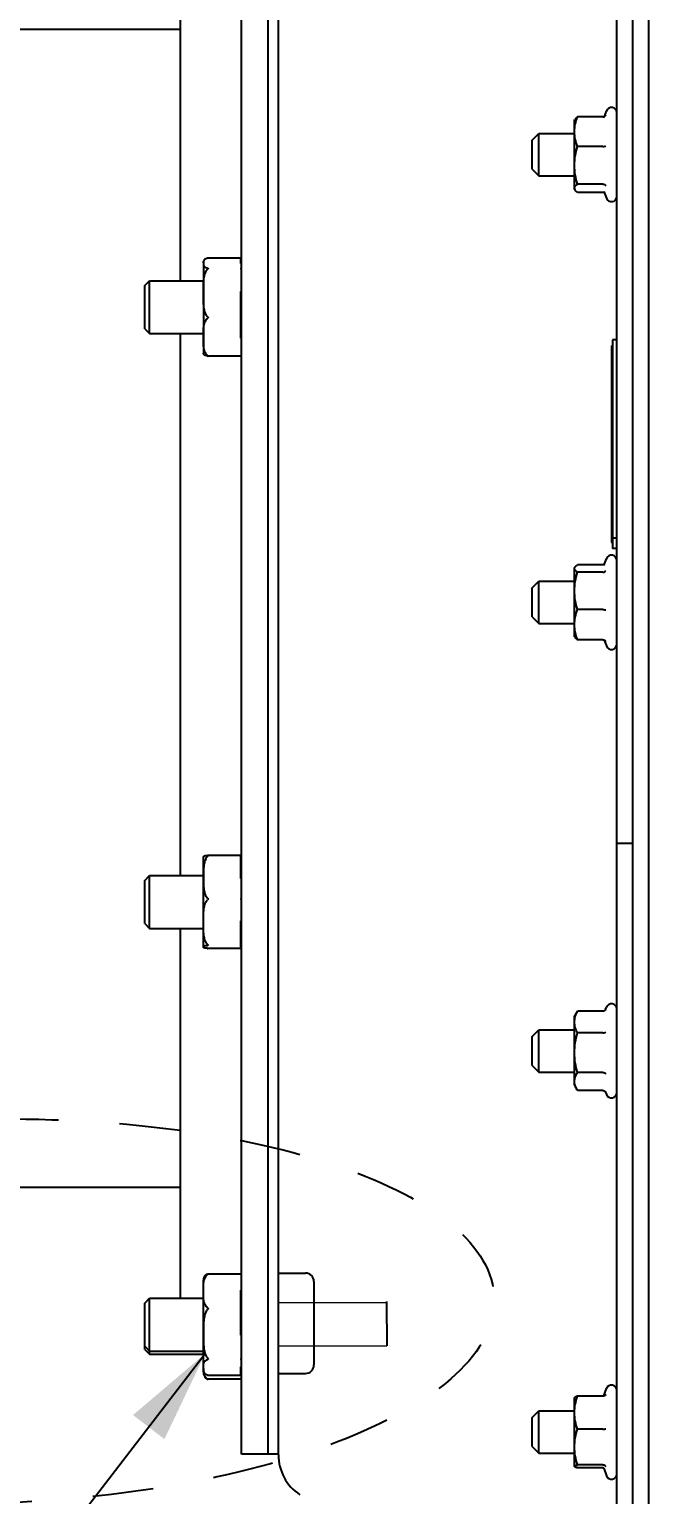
# Model space of a CAD drawing. Header units: millimetres. Extents: x 233 to 4124, y -943 to 2529.
# Drawn here: x 1534 to 1653.6, y 152.9 to 430.1 of the extents above; entities that cross this region are included whole.
import ezdxf

# ---------------------------------------------------------------- set-up
doc = ezdxf.new("R2010")
doc.units = ezdxf.units.MM
doc.header["$LTSCALE"] = 115.5
doc.header["$PDMODE"] = 3
doc.header["$PDSIZE"] = 8
doc.linetypes.add('DASHED', pattern=[0.2, 0.1, -0.1])
doc.layers.get('0').update_dxf_attribs({"linetype": 'CONTINUOUS'})
doc.layers.get('Defpoints').update_dxf_attribs({"linetype": 'CONTINUOUS'})
doc.styles.get("Standard").update_dxf_attribs({"font": 'calibri.ttf'})
doc.dimstyles.new('DIMSTYLE_1', dxfattribs={"dimtxt": 17.5, "dimasz": 17.5, "dimexe": 1.5, "dimexo": 1, "dimgap": 0.875, "dimtad": 1, "dimdec": 0, "dimdsep": 46, "dimtxsty": 'Standard', "dimblk": '_FILLED', "dimblk1": '_FILLED', "dimblk2": '_FILLED', "dimcen": 0.09, "dimazin": 2, "dimtp": 0.01, "dimtm": 0.01, "dimtfac": 1, "dimtdec": 0, "dimtofl": 0, "dimtmove": 0, "dimatfit": 3, "dimldrblk": '_FILLED', "dimfxl": 1, "dimtolj": 1, "dimarcsym": 0})
doc.dimstyles.get("Standard").update_dxf_attribs({"dimtxt": 17.5, "dimasz": 17.5, "dimexe": 1.5, "dimexo": 1, "dimtad": 1, "dimdsep": 46, "dimtxsty": 'Standard', "dimblk": '_FILLED', "dimblk1": '_FILLED', "dimblk2": '_FILLED', "dimcen": 0.09, "dimazin": 2, "dimtol": 1, "dimtp": 0.01, "dimtm": 0.01, "dimtfac": 1, "dimtofl": 0, "dimtmove": 0, "dimatfit": 3, "dimldrblk": '_FILLED', "dimfxl": 1, "dimtolj": 1, "dimarcsym": 0})

# ---------------------------------------------------------------- blocks, each defined once
blk = doc.blocks.new('_FILLED')
at = {"color": 0, "linetype": 'ByBlock'}
blk.add_solid([(0, 0), (-1, 0.214), (-1, -0.214)], dxfattribs=at)
blk = doc.blocks.new('*D135')
at = {"color": 0, "linetype": 'Continuous', "lineweight": -2}
for p, q in [((1479.35, 486.6), (1479.35, 607.71)), ((1892.15, 351.12), (1892.15, 607.71)), ((1496.85, 606.21), (1874.65, 606.21))]:
    blk.add_line(p, q, dxfattribs=at)
at = {"layer": 'Defpoints', "color": 0}
for p in [(1892.15, 606.21), (1479.35, 485.6), (1892.15, 350.12)]:
    blk.add_point(p, dxfattribs=at)
at = {"color": 0, "linetype": 'ByBlock', "lineweight": -2, "xscale": 17.5, "yscale": 17.5, "zscale": 17.5, "rotation": 180}
blk.add_blockref('_FILLED', (1479.35, 606.21), dxfattribs=at)
at = {"color": 0, "linetype": 'ByBlock', "lineweight": -2, "xscale": 17.5, "yscale": 17.5, "zscale": 17.5}
blk.add_blockref('_FILLED', (1892.15, 606.21), dxfattribs=at)
at = {"color": 0, "insert": (1733.52, 630.42), "char_height": 17.5, "attachment_point": 2, "line_spacing_factor": 0.9}
blk.add_mtext('\\A1;412', dxfattribs=at)

msp = doc.modelspace()

# ---------------------------------------------------------------- linework, layer by layer
at = {"linetype": 'Continuous'}
for p, q in [((1645.1499, 86.59902), (1645.1499, 554.59902)), ((1648.1499, 554.59902), (1648.1499, 86.59902)), ((1651.1499, 554.59902), (1651.1499, 86.59902)), ((1574.1499, 160.59902), (1574.1499, 480.59902)), ((1579.1499, 480.59902), (1579.1499, 160.59902)), ((1581.1499, 160.45581), (1581.1499, 480.74223)), ((1562.61354, 382.54034), (1562.61354, 451.69237)), ((1488.1499, 430.09902), (1562.61354, 430.09902)), ((1637.1499, 412.89836), (1637.23257, 413.04154)), ((1642.54284, 413.53321), (1637.73046, 413.53321)), ((1642.81067, 413.61481), (1643.18553, 414.64473)), ((1629.1499, 409.14835), (1630.3999, 410.39835)), ((1630.3999, 402.39835), (1630.3999, 410.39835)), ((1630.3999, 410.39835), (1637.1499, 410.39835)), ((1637.1499, 399.89836), (1637.1499, 412.89836)), ((1629.1499, 403.64835), (1629.1499, 409.14835)), ((1642.54284, 407.94825), (1637.73046, 407.94825)), ((1629.1499, 403.64835), (1630.3999, 402.39835)), ((1630.3999, 402.39835), (1637.1499, 402.39835)), ((1637.1499, 399.89836), (1637.23257, 399.75517)), ((1642.54284, 400.8134), (1637.73046, 400.8134)), ((1642.54284, 399.26351), (1637.73046, 399.26351)), ((1642.72589, 399.41791), (1642.72696, 399.41499)), ((1642.72592, 399.41476), (1643.18553, 398.15199)), ((1566.9499, 385.95529), (1566.97306, 386.21609)), ((1566.9499, 385.95525), (1566.9499, 369.12543)), ((1566.95296, 385.95521), (1566.95257, 385.92632)), ((1566.95331, 385.95521), (1566.95257, 385.92632)), ((1573.9499, 386.82232), (1567.79867, 386.82232)), ((1573.9499, 386.82232), (1573.9499, 385.81256)), ((1574.1499, 385.81256), (1573.9499, 385.81256)), ((1555.8499, 381.62034), (1556.7699, 382.54034)), ((1556.7699, 372.54034), (1556.7699, 382.54034)), ((1556.7699, 382.54034), (1566.9499, 382.54034)), ((1555.8499, 373.46034), (1555.8499, 381.62034)), ((1573.9499, 380.49337), (1573.9499, 371.69454)), ((1573.9499, 380.49337), (1574.1499, 380.49337)), ((1555.8499, 373.46034), (1556.7699, 372.54034)), ((1556.7699, 372.54034), (1566.9499, 372.54034)), ((1562.61354, 270.03285), (1562.61354, 372.54034)), ((1574.1499, 371.69454), (1573.9499, 371.69454)), ((1566.9499, 369.12538), (1566.97306, 368.86459)), ((1644.1499, 370.20383), (1644.1499, 333.04939)), ((1644.1499, 370.20383), (1644.3499, 370.20383)), ((1644.3499, 371.35468), (1644.3499, 331.89854)), ((1645.1499, 371.35468), (1644.3499, 371.35468)), ((1574.10114, 368.25835), (1567.79867, 368.25835)), ((1644.1499, 334.69406), (1644.3499, 334.69406)), ((1644.1499, 333.04939), (1644.3499, 333.04939)), ((1645.1499, 333.87214), (1644.3499, 333.87214)), ((1642.71389, 328.67097), (1643.18553, 329.9668)), ((1645.1499, 331.89854), (1644.3499, 331.89854)), ((1637.1499, 328.22042), (1637.21484, 328.3329)), ((1637.1499, 315.22042), (1637.1499, 328.22042)), ((1642.54284, 328.79908), (1637.73046, 328.79908)), ((1642.54284, 327.42065), (1637.73046, 327.42065)), ((1642.71479, 328.67065), (1642.71377, 328.66785)), ((1629.1499, 324.47042), (1630.3999, 325.72042)), ((1629.1499, 318.97042), (1629.1499, 324.47042)), ((1630.3999, 317.72042), (1630.3999, 325.72042)), ((1630.3999, 325.72042), (1637.1499, 325.72042)), ((1629.1499, 318.97042), (1630.3999, 317.72042)), ((1642.54284, 320.342), (1637.73046, 320.342)), ((1630.3999, 317.72042), (1637.1499, 317.72042)), ((1637.1499, 315.22042), (1637.21484, 315.10795)), ((1642.54284, 314.64177), (1637.73046, 314.64177)), ((1642.7831, 314.57972), (1643.18553, 313.47405)), ((1648.1499, 276.11039), (1645.1499, 276.11039)), ((1566.9499, 273.44781), (1566.95332, 273.54826)), ((1566.9499, 256.6179), (1566.9499, 273.44781)), ((1567.74994, 273.80217), (1567.76645, 273.80272)), ((1573.9499, 273.80272), (1567.76627, 273.80272)), ((1573.9499, 273.80272), (1573.9499, 269.48624)), ((1573.9499, 273.50077), (1574.1499, 273.50077)), ((1555.8499, 269.11285), (1556.7699, 270.03285)), ((1555.8499, 260.95285), (1555.8499, 269.11285)), ((1556.7699, 260.03285), (1556.7699, 270.03285)), ((1556.7699, 270.03285), (1566.9499, 270.03285)), ((1573.9499, 271.28285), (1574.1499, 271.28285)), ((1574.1499, 269.48624), (1573.9499, 269.48624)), ((1555.8499, 260.95285), (1556.7699, 260.03285)), ((1573.9499, 261.48152), (1573.9499, 256.53154)), ((1573.9499, 261.48152), (1574.1499, 261.48152)), ((1556.7699, 260.03285), (1566.9499, 260.03285)), ((1562.61354, 190.07527), (1562.61354, 260.03285)), ((1573.9499, 258.78285), (1574.1499, 258.78285)), ((1566.9499, 256.6179), (1566.95332, 256.51744)), ((1567.74994, 256.26353), (1567.76645, 256.26299)), ((1574.13354, 256.26299), (1567.76627, 256.26299)), ((1574.1499, 256.53154), (1573.9499, 256.53154)), ((1637.1499, 243.37177), (1637.60588, 244.16153)), ((1637.73046, 244.36646), (1637.60569, 244.16156)), ((1642.54284, 244.36646), (1637.73046, 244.36646)), ((1643.04342, 244.72769), (1643.18553, 245.11814)), ((1643.06379, 244.7722), (1643.05594, 244.75166)), ((1637.1499, 230.37177), (1637.1499, 243.37177)), ((1629.1499, 239.62177), (1630.3999, 240.87177)), ((1629.1499, 234.12177), (1629.1499, 239.62177)), ((1630.3999, 232.87177), (1630.3999, 240.87177)), ((1630.3999, 240.87177), (1637.1499, 240.87177)), ((1642.54284, 240.26956), (1637.73046, 240.26956)), ((1629.1499, 234.12177), (1630.3999, 232.87177)), ((1630.3999, 232.87177), (1637.1499, 232.87177)), ((1637.1499, 230.37177), (1637.60588, 229.582)), ((1642.54284, 232.77487), (1637.73046, 232.77487)), ((1637.73046, 229.37707), (1637.60569, 229.58198)), ((1642.54284, 229.37707), (1637.73046, 229.37707)), ((1642.97906, 229.19268), (1643.18553, 228.62539)), ((1484.1499, 211.09902), (1562.61354, 211.09902)), ((1574.0684, 194.652), (1567.83141, 194.652)), ((1581.14961, 194.84918), (1586.26196, 194.84918)), ((1566.9499, 176.09071), (1566.9499, 193.49023)), ((1573.9499, 191.62036), (1573.9499, 183.1011)), ((1573.9499, 191.62036), (1574.1499, 191.62036)), ((1573.9499, 191.32527), (1574.1499, 191.32527)), ((1587.86253, 193.24862), (1587.86253, 177.46589)), ((1555.8499, 189.15527), (1556.7699, 190.07527)), ((1555.8499, 180.42566), (1555.8499, 189.15527)), ((1556.7699, 179.50566), (1556.7699, 190.07527)), ((1556.7699, 190.07527), (1566.9499, 190.07527)), ((1601.58073, 189.47452), (1601.65866, 181.08033)), ((1574.1499, 183.1011), (1573.9499, 183.1011)), ((1555.8499, 180.99527), (1556.7699, 180.07527)), ((1555.8499, 180.42566), (1556.7699, 179.50566)), ((1556.7699, 180.07527), (1566.9499, 180.07527)), ((1556.7699, 179.50566), (1566.9499, 179.50566)), ((1566.95381, 176.81682), (1566.95358, 176.83081)), ((1566.95381, 176.81682), (1566.9537, 176.83081)), ((1566.95828, 176.66059), (1566.95739, 176.6821)), ((1566.95955, 176.63377), (1566.95803, 176.68211)), ((1566.95955, 176.63377), (1566.95828, 176.66059)), ((1573.9499, 175.49854), (1567.81826, 175.49854)), ((1574.06959, 174.75426), (1567.83022, 174.75426)), ((1573.9499, 177.09989), (1573.9499, 175.49854)), ((1573.9499, 177.09989), (1574.1499, 177.09989)), ((1581.1499, 175.856), (1586.23924, 175.87048)), ((1642.67728, 171.61978), (1643.18553, 173.0162)), ((1637.1499, 171.26982), (1637.16108, 171.28919)), ((1637.1499, 158.28913), (1637.1499, 171.26982)), ((1642.54284, 171.53956), (1637.73046, 171.53956)), ((1642.63962, 171.55115), (1642.67716, 171.61862)), ((1642.67716, 171.61862), (1642.67757, 171.61972)), ((1629.1499, 167.51983), (1630.3999, 168.76983)), ((1629.1499, 162.01983), (1629.1499, 167.51983)), ((1630.3999, 160.76983), (1630.3999, 168.76983)), ((1630.3999, 168.76983), (1637.1499, 168.76983)), ((1642.54284, 165.34791), (1637.73046, 165.34791)), ((1629.1499, 162.01983), (1630.3999, 160.76983)), ((1630.3999, 160.76983), (1637.1499, 160.76983)), ((1581.1499, 160.59902), (1574.1499, 160.59902)), ((1637.16124, 158.25046), (1637.1499, 158.28913)), ((1642.54284, 158.57817), (1637.73046, 158.57817)), ((1642.54284, 158.00009), (1637.73046, 158.00009)), ((1642.67716, 157.92103), (1642.67757, 157.91993)), ((1642.67728, 157.91987), (1643.18553, 156.52345))]:
    msp.add_line(p, q, dxfattribs=at)
at = {"linetype": 'Continuous', "const_width": 0.25}
for points in [[(1581.16253, 189.24478), (1601.54956, 189.24478)], [(1601.65866, 181.08033), (1581.16253, 181.06123)]]:
    msp.add_lwpolyline(points, dxfattribs=at)
at = {"linetype": 'Continuous'}
msp.add_lwpolyline([(1642.67716, 157.92103), (1642.62493, 158.0149), (1642.60775, 158.03313)], dxfattribs=at)
for centre, radius, start, end in [((1644.13718, 414.29836), 1.01272, 0, 160), ((1644.13718, 398.49836), 1.01272, 200, 0), ((1644.13718, 329.62042), 1.01272, 0, 160), ((1642.47914, 314.03367), 0.62641, 21.0385084, 44.0137564), ((1644.13718, 313.82042), 1.01272, 200, 0), ((1642.41593, 245.00832), 0.68955, 335.9056439, 338.1492257), ((1644.13718, 244.77177), 1.01272, 0, 160), ((1644.13718, 228.97177), 1.01272, 200, 0), ((1568.4299, 193.49023), 1.48, 158.3719958, 180), ((1586.26196, 193.24862), 1.60056, 0, 90), ((1586.26196, 177.46589), 1.60057, 270, 0), ((1568.4299, 176.66032), 1.48, 180, 201.6280042), ((1568.4299, 176.09071), 1.48, 180, 227.2773952), ((1572.98851, 176.91013), 6.03542, 180.8858079, 182.1651991), ((1570.54153, 176.60155), 3.56829, 187.9281121, 188.7574745), ((1644.13718, 172.66982), 1.01272, 0, 160), ((1590.1499, 160.45581), 9, 180, 236.7064367), ((1644.13718, 156.86982), 1.01272, 200, 0)]:
    msp.add_arc(centre, radius, start, end, dxfattribs=at)
at = {"linetype": 'DASHED'}
msp.add_ellipse((1524.29392, 187.57272), major_axis=(-97.69816, -2.41226), ratio=0.371976348, dxfattribs=at)
at = {"linetype": 'Continuous'}
for points, knots in [([(1637.1499, 410.74073), (1637.1499, 411.21406), (1637.26426, 412.17099), (1637.55629, 413.08425), (1637.73046, 413.53321)], [0, 0, 0, 0, 0.495693853, 1, 1, 1, 1]), ([(1637.73046, 413.53321), (1637.62626, 413.45867), (1637.44202, 413.31328), (1637.28609, 413.13353), (1637.23292, 413.04153)], [0, 0, 0, 0, 0.546642994, 1, 1, 1, 1]), ([(1642.54262, 413.53321), (1642.56643, 413.53319), (1642.66081, 413.5403), (1642.7523, 413.57523), (1642.81241, 413.61225)], [0, 0, 0, 0, 0.252238994, 1, 1, 1, 1]), ([(1637.73046, 407.94825), (1637.55629, 408.39721), (1637.26413, 409.31045), (1637.1499, 410.2674), (1637.1499, 410.74073)], [0, 0, 0, 0, 0.504308374, 1, 1, 1, 1]), ([(1637.1499, 404.38083), (1637.1499, 404.98409), (1637.26154, 406.19403), (1637.5547, 407.36947), (1637.73046, 407.94825)], [0, 0, 0, 0, 0.49933008, 1, 1, 1, 1]), ([(1642.54284, 407.94825), (1642.65056, 407.94829), (1642.79959, 407.95723), (1642.97269, 407.99438), (1643.03867, 408.01791), (1643.06378, 408.03216)], [0, 0, 0, 0, 0.608385805, 0.836933628, 1, 1, 1, 1]), ([(1637.73046, 400.8134), (1637.5547, 401.39218), (1637.26173, 402.56766), (1637.1499, 403.77757), (1637.1499, 404.38083)], [0, 0, 0, 0, 0.500669365, 1, 1, 1, 1]), ([(1637.1499, 400.03845), (1637.1499, 400.1053), (1637.18212, 400.2487), (1637.30815, 400.44607), (1637.49631, 400.63668), (1637.64743, 400.75401), (1637.73046, 400.8134)], [0, 0, 0, 0, 0.200409479, 0.427590904, 0.693951618, 1, 1, 1, 1]), ([(1637.23292, 399.75518), (1637.21971, 399.77804), (1637.17433, 399.86595), (1637.1499, 399.96585), (1637.1499, 400.03845)], [0, 0, 0, 0, 0.266672199, 1, 1, 1, 1]), ([(1637.73046, 399.26351), (1637.62626, 399.33805), (1637.44202, 399.48344), (1637.28609, 399.66319), (1637.23292, 399.75518)], [0, 0, 0, 0, 0.546642994, 1, 1, 1, 1]), ([(1642.54262, 400.81342), (1642.65425, 400.81348), (1642.86611, 400.75501), (1643.02128, 400.59797), (1643.06379, 400.51105)], [0, 0, 0, 0, 0.535675488, 1, 1, 1, 1]), ([(1642.81253, 399.18415), (1642.75245, 399.22123), (1642.66103, 399.25637), (1642.56665, 399.26352), (1642.54284, 399.26351)], [0, 0, 0, 0, 0.747835729, 1, 1, 1, 1]), ([(1566.95257, 385.92632), (1566.95188, 385.86148), (1566.95237, 385.73156), (1566.96372, 385.53411), (1567.02147, 385.3221), (1567.12451, 385.20312), (1567.18971, 385.15145)], [0, 0, 0, 0, 0.230935717, 0.462624333, 0.703729708, 1, 1, 1, 1]), ([(1567.18971, 386.58484), (1567.12695, 386.53511), (1567.02721, 386.42202), (1566.98465, 386.28019), (1566.97316, 386.21609)], [0, 0, 0, 0, 0.551500831, 1, 1, 1, 1]), ([(1567.74994, 386.81624), (1567.63031, 386.79078), (1567.43343, 386.73472), (1567.2532, 386.63516), (1567.18971, 386.58484)], [0, 0, 0, 0, 0.601577128, 1, 1, 1, 1]), ([(1567.79869, 386.82233), (1567.79497, 386.82233), (1567.77858, 386.8216), (1567.76234, 386.81888), (1567.74994, 386.81624)], [0, 0, 0, 0, 0.226544221, 1, 1, 1, 1]), ([(1567.18968, 376.83527), (1567.11646, 377.11011), (1567.02338, 377.67362), (1566.96869, 378.52492), (1566.95365, 379.37751), (1566.9517, 380.23001), (1566.95365, 381.08251), (1566.96869, 381.9351), (1567.02335, 382.78641), (1567.11647, 383.34991), (1567.18969, 383.62475)], [0, 0, 0, 0, 0.125080561, 0.250062873, 0.375031586, 0.499999698, 0.624967785, 0.749936613, 0.874919121, 1, 1, 1, 1]), ([(1567.18969, 383.62475), (1567.24273, 383.82387), (1567.37701, 384.21653), (1567.60376, 384.57365), (1567.74994, 384.72106)], [0, 0, 0, 0, 0.498143136, 1, 1, 1, 1]), ([(1567.18971, 385.15145), (1567.2532, 385.10114), (1567.43343, 385.00157), (1567.63031, 384.94552), (1567.74994, 384.92005)], [0, 0, 0, 0, 0.398422004, 1, 1, 1, 1]), ([(1567.74994, 384.92005), (1567.76944, 384.9159), (1567.79819, 384.90664), (1567.82643, 384.87887), (1567.83416, 384.84883), (1567.82479, 384.81616), (1567.79802, 384.77147), (1567.76986, 384.74114), (1567.74994, 384.72106)], [0, 0, 0, 0, 0.220540465, 0.321724677, 0.425109605, 0.546055272, 0.687017677, 1, 1, 1, 1]), ([(1574.14987, 384.72106), (1574.12999, 384.7411), (1574.10239, 384.7719), (1574.07573, 384.81635), (1574.06538, 384.8489), (1574.07408, 384.87883), (1574.10215, 384.90622), (1574.13058, 384.91594), (1574.14987, 384.92005)], [0, 0, 0, 0, 0.313177595, 0.454252645, 0.575797929, 0.679192019, 0.781204449, 1, 1, 1, 1]), ([(1567.18968, 369.22414), (1567.1172, 369.43877), (1567.02352, 369.88317), (1566.96872, 370.55665), (1566.95365, 371.22966), (1566.9517, 371.90221), (1566.95365, 372.57477), (1566.96872, 373.24778), (1567.0235, 373.92126), (1567.11721, 374.36566), (1567.18969, 374.58029)], [0, 0, 0, 0, 0.125923276, 0.250751945, 0.375385584, 0.499999554, 0.6246135, 0.749247244, 0.874076064, 1, 1, 1, 1]), ([(1567.74994, 375.73908), (1567.60378, 375.88647), (1567.37706, 376.24357), (1567.24272, 376.63617), (1567.18968, 376.83527)], [0, 0, 0, 0, 0.501854297, 1, 1, 1, 1]), ([(1567.18969, 374.58029), (1567.24348, 374.73959), (1567.38341, 375.05964), (1567.61, 375.33383), (1567.74994, 375.44515)], [0, 0, 0, 0, 0.484617666, 1, 1, 1, 1]), ([(1567.74994, 375.73908), (1567.76033, 375.7286), (1567.79978, 375.68562), (1567.83141, 375.62829), (1567.83141, 375.58407)], [0, 0, 0, 0, 0.250215294, 1, 1, 1, 1]), ([(1567.83141, 375.58407), (1567.83141, 375.55587), (1567.81109, 375.50057), (1567.77095, 375.46187), (1567.74994, 375.44515)], [0, 0, 0, 0, 0.512297313, 1, 1, 1, 1]), ([(1567.18971, 368.49583), (1567.12695, 368.54557), (1567.02721, 368.65866), (1566.98465, 368.80049), (1566.97316, 368.86459)], [0, 0, 0, 0, 0.551500831, 1, 1, 1, 1]), ([(1567.74994, 368.35936), (1567.61002, 368.47068), (1567.38345, 368.74485), (1567.24347, 369.06484), (1567.18968, 369.22414)], [0, 0, 0, 0, 0.515376831, 1, 1, 1, 1]), ([(1567.74994, 368.26443), (1567.63031, 368.2899), (1567.43343, 368.34595), (1567.2532, 368.44552), (1567.18971, 368.49583)], [0, 0, 0, 0, 0.601577128, 1, 1, 1, 1]), ([(1567.74994, 368.35936), (1567.76521, 368.34722), (1567.78683, 368.32964), (1567.81244, 368.30574), (1567.82502, 368.29051), (1567.83322, 368.27657), (1567.82829, 368.26325), (1567.81431, 368.25903), (1567.80448, 368.25834), (1567.79869, 368.25834)], [0, 0, 0, 0, 0.367444719, 0.526136104, 0.655047207, 0.746030799, 0.810292927, 0.890935343, 1, 1, 1, 1]), ([(1567.79869, 368.25834), (1567.79497, 368.25835), (1567.77858, 368.25908), (1567.76234, 368.26179), (1567.74994, 368.26443)], [0, 0, 0, 0, 0.226544221, 1, 1, 1, 1]), ([(1574.10164, 368.25835), (1574.09588, 368.25834), (1574.08594, 368.25906), (1574.07208, 368.26331), (1574.06636, 368.27655), (1574.07543, 368.2905), (1574.08813, 368.30542), (1574.11343, 368.32957), (1574.13468, 368.34728), (1574.14987, 368.35936)], [0, 0, 0, 0, 0.108617128, 0.190548042, 0.255581522, 0.346843239, 0.477199463, 0.634540254, 1, 1, 1, 1]), ([(1637.1499, 328.10986), (1637.1499, 328.12853), (1637.15569, 328.20657), (1637.18539, 328.28154), (1637.21508, 328.33289)], [0, 0, 0, 0, 0.23936566, 1, 1, 1, 1]), ([(1637.73046, 327.42065), (1637.64789, 327.47318), (1637.49802, 327.57654), (1637.31035, 327.74528), (1637.18346, 327.92004), (1637.1499, 328.05009), (1637.1499, 328.10986)], [0, 0, 0, 0, 0.314510619, 0.583907793, 0.80791111, 1, 1, 1, 1]), ([(1637.1499, 323.88132), (1637.1499, 324.47986), (1637.26215, 325.68051), (1637.55474, 326.84658), (1637.73046, 327.42065)], [0, 0, 0, 0, 0.49923828, 1, 1, 1, 1]), ([(1637.21508, 328.33289), (1637.2668, 328.42233), (1637.43016, 328.59538), (1637.62094, 328.7294), (1637.73046, 328.79908)], [0, 0, 0, 0, 0.443183742, 1, 1, 1, 1]), ([(1642.54262, 327.42065), (1642.65437, 327.42059), (1642.868, 327.48019), (1643.02145, 327.6409), (1643.06379, 327.72925)], [0, 0, 0, 0, 0.532869305, 1, 1, 1, 1]), ([(1637.73046, 320.342), (1637.55474, 320.91607), (1637.26202, 322.08212), (1637.1499, 323.28278), (1637.1499, 323.88132)], [0, 0, 0, 0, 0.500762225, 1, 1, 1, 1]), ([(1637.1499, 317.49188), (1637.1499, 317.97487), (1637.26348, 318.95061), (1637.55613, 319.88335), (1637.73046, 320.342)], [0, 0, 0, 0, 0.496054974, 1, 1, 1, 1]), ([(1642.54284, 320.342), (1642.65051, 320.34206), (1642.79899, 320.33282), (1642.97225, 320.3007), (1643.03841, 320.28018), (1643.06378, 320.26738)], [0, 0, 0, 0, 0.610672428, 0.83882554, 1, 1, 1, 1]), ([(1637.73046, 314.64177), (1637.55613, 315.10041), (1637.26367, 316.03319), (1637.1499, 317.0089), (1637.1499, 317.49188)], [0, 0, 0, 0, 0.503942124, 1, 1, 1, 1]), ([(1637.21508, 315.10796), (1637.2668, 315.01852), (1637.43016, 314.84547), (1637.62094, 314.71145), (1637.73046, 314.64177)], [0, 0, 0, 0, 0.443183742, 1, 1, 1, 1]), ([(1642.54262, 314.64178), (1642.61524, 314.64183), (1642.76068, 314.60742), (1642.8799, 314.52032), (1642.92963, 314.46892)], [0, 0, 0, 0, 0.503814087, 1, 1, 1, 1]), ([(1567.18971, 272.70394), (1567.11685, 272.46337), (1567.0234, 271.96776), (1566.96888, 271.2179), (1566.95361, 270.46773), (1566.95159, 269.71784), (1566.9536, 268.96796), (1566.96888, 268.21779), (1567.0234, 267.46793), (1567.11685, 266.97231), (1567.18971, 266.73175)], [0, 0, 0, 0, 0.125490452, 0.250398441, 0.375204332, 0.499999983, 0.624795634, 0.749601523, 0.874509531, 1, 1, 1, 1]), ([(1567.18968, 273.73268), (1567.14273, 273.72151), (1567.07053, 273.70117), (1566.98894, 273.6516), (1566.95846, 273.5974), (1566.95439, 273.56389), (1566.95331, 273.54826)], [0, 0, 0, 0, 0.445733042, 0.691809574, 0.855335785, 1, 1, 1, 1]), ([(1567.74994, 273.80217), (1567.63286, 273.79469), (1567.44513, 273.7788), (1567.25875, 273.74912), (1567.18968, 273.73268)], [0, 0, 0, 0, 0.622972036, 1, 1, 1, 1]), ([(1567.74994, 273.66807), (1567.6773, 273.60364), (1567.42417, 273.32377), (1567.27019, 272.96968), (1567.18971, 272.70394)], [0, 0, 0, 0, 0.259097668, 1, 1, 1, 1]), ([(1567.76627, 273.80272), (1567.77499, 273.80272), (1567.79129, 273.80171), (1567.81308, 273.79675), (1567.83032, 273.78456), (1567.83268, 273.76253), (1567.82045, 273.74073), (1567.79387, 273.70752), (1567.76809, 273.68417), (1567.74994, 273.66807)], [0, 0, 0, 0, 0.122862942, 0.228936354, 0.314761218, 0.398780408, 0.513039065, 0.65803034, 1, 1, 1, 1]), ([(1567.18971, 266.73175), (1567.2163, 266.64396), (1567.33823, 266.29192), (1567.53888, 265.95482), (1567.74994, 265.76762)], [0, 0, 0, 0, 0.245360891, 1, 1, 1, 1]), ([(1567.18968, 258.03199), (1567.11662, 258.29061), (1567.0234, 258.82197), (1566.9687, 259.62519), (1566.95365, 260.42927), (1566.9517, 261.23317), (1566.95365, 262.03707), (1566.96869, 262.84115), (1567.02338, 263.64438), (1567.11663, 264.17574), (1567.18969, 264.43436)], [0, 0, 0, 0, 0.125254661, 0.250205144, 0.375104669, 0.499999668, 0.624894643, 0.749794281, 0.874744949, 1, 1, 1, 1]), ([(1567.18969, 264.43436), (1567.21623, 264.52833), (1567.33707, 264.90186), (1567.53515, 265.26391), (1567.74994, 265.46816)], [0, 0, 0, 0, 0.247806532, 1, 1, 1, 1]), ([(1567.74994, 265.76762), (1567.77097, 265.74896), (1567.81085, 265.70705), (1567.85184, 265.59136), (1567.79161, 265.50779), (1567.74994, 265.46816)], [0, 0, 0, 0, 0.244693884, 0.499410347, 1, 1, 1, 1]), ([(1574.14987, 265.46816), (1574.10817, 265.50781), (1574.02889, 265.6188), (1574.10792, 265.7304), (1574.14987, 265.76762)], [0, 0, 0, 0, 0.506452814, 1, 1, 1, 1]), ([(1567.74994, 256.99829), (1567.60532, 257.13581), (1567.37842, 257.47071), (1567.24288, 257.84367), (1567.18968, 258.03199)], [0, 0, 0, 0, 0.504910193, 1, 1, 1, 1]), ([(1566.95331, 256.51744), (1566.9518, 256.53938), (1566.95145, 256.58395), (1566.96015, 256.6295), (1566.97116, 256.64942)], [0, 0, 0, 0, 0.491525449, 1, 1, 1, 1]), ([(1567.18968, 256.33302), (1567.14273, 256.34419), (1567.07053, 256.36453), (1566.98894, 256.4141), (1566.95846, 256.4683), (1566.95439, 256.50181), (1566.95331, 256.51744)], [0, 0, 0, 0, 0.445733042, 0.691809574, 0.855335785, 1, 1, 1, 1]), ([(1566.97116, 256.64942), (1566.9846, 256.67369), (1567.0259, 256.70778), (1567.10286, 256.74051), (1567.15723, 256.75572), (1567.18969, 256.76344)], [0, 0, 0, 0, 0.330663368, 0.602411807, 1, 1, 1, 1]), ([(1567.74994, 256.26353), (1567.63286, 256.27101), (1567.44513, 256.2869), (1567.25875, 256.31658), (1567.18968, 256.33302)], [0, 0, 0, 0, 0.622972036, 1, 1, 1, 1]), ([(1567.18969, 256.76344), (1567.25875, 256.77988), (1567.44512, 256.80958), (1567.63285, 256.82546), (1567.74994, 256.83294)], [0, 0, 0, 0, 0.376977605, 1, 1, 1, 1]), ([(1567.74994, 256.99829), (1567.76957, 256.97963), (1567.80225, 256.94663), (1567.83141, 256.90291), (1567.83141, 256.88208)], [0, 0, 0, 0, 0.56524648, 1, 1, 1, 1]), ([(1567.83141, 256.88208), (1567.83141, 256.87444), (1567.82594, 256.85835), (1567.80483, 256.84382), (1567.77888, 256.83592), (1567.75989, 256.83358), (1567.74994, 256.83294)], [0, 0, 0, 0, 0.220533591, 0.450279751, 0.712210358, 1, 1, 1, 1]), ([(1637.1499, 242.31801), (1637.1499, 242.49165), (1637.17774, 242.84217), (1637.33902, 243.54176), (1637.55932, 244.04285), (1637.73046, 244.36646)], [0, 0, 0, 0, 0.242503085, 0.488736212, 1, 1, 1, 1]), ([(1643.0454, 244.72682), (1643.00143, 244.62851), (1642.89732, 244.49274), (1642.70612, 244.38678), (1642.59684, 244.36641), (1642.54262, 244.36645)], [0, 0, 0, 0, 0.498211105, 0.7491866, 1, 1, 1, 1]), ([(1637.73046, 240.26956), (1637.55932, 240.59316), (1637.33914, 241.0943), (1637.17782, 241.79386), (1637.1499, 242.14437), (1637.1499, 242.31801)], [0, 0, 0, 0, 0.511255847, 0.757493486, 1, 1, 1, 1]), ([(1637.1499, 236.52222), (1637.1499, 237.15567), (1637.26178, 238.42454), (1637.55445, 239.66074), (1637.73046, 240.26956)], [0, 0, 0, 0, 0.499883374, 1, 1, 1, 1]), ([(1642.54262, 240.26957), (1642.6516, 240.26951), (1642.80739, 240.29287), (1642.97873, 240.37397), (1643.04144, 240.42572), (1643.06379, 240.45351)], [0, 0, 0, 0, 0.577555831, 0.810989328, 1, 1, 1, 1]), ([(1637.73046, 232.77487), (1637.55445, 233.38369), (1637.26164, 234.61987), (1637.1499, 235.88876), (1637.1499, 236.52222)], [0, 0, 0, 0, 0.500116815, 1, 1, 1, 1]), ([(1637.1499, 231.07597), (1637.1499, 231.22017), (1637.17807, 231.51287), (1637.34164, 232.09848), (1637.5618, 232.51037), (1637.73046, 232.77487)], [0, 0, 0, 0, 0.23806405, 0.482110054, 1, 1, 1, 1]), ([(1637.60592, 229.582), (1637.47059, 229.8166), (1637.24245, 230.29436), (1637.1499, 230.82155), (1637.1499, 231.07597)], [0, 0, 0, 0, 0.515617059, 1, 1, 1, 1]), ([(1642.54284, 232.77487), (1642.65252, 232.77494), (1642.84709, 232.73796), (1643.01718, 232.62298), (1643.06378, 232.55308)], [0, 0, 0, 0, 0.566280248, 1, 1, 1, 1]), ([(1642.54262, 229.37708), (1642.62082, 229.37714), (1642.77896, 229.33413), (1642.90148, 229.22976), (1642.95128, 229.16921)], [0, 0, 0, 0, 0.499383493, 1, 1, 1, 1]), ([(1567.18968, 194.27092), (1567.17465, 194.2521), (1567.12091, 194.17896), (1567.07865, 194.09764), (1567.0541, 194.03572)], [0, 0, 0, 0, 0.265602791, 1, 1, 1, 1]), ([(1567.74994, 194.63659), (1567.62664, 194.59511), (1567.41902, 194.49884), (1567.24911, 194.34534), (1567.18968, 194.27092)], [0, 0, 0, 0, 0.577326363, 1, 1, 1, 1]), ([(1567.18969, 193.80993), (1567.24398, 193.95245), (1567.38756, 194.24157), (1567.61307, 194.48), (1567.74994, 194.57651)], [0, 0, 0, 0, 0.476621598, 1, 1, 1, 1]), ([(1567.74994, 194.63659), (1567.7565, 194.63879), (1567.77877, 194.64564), (1567.80181, 194.65206), (1567.81828, 194.65202)], [0, 0, 0, 0, 0.29593356, 1, 1, 1, 1]), ([(1567.83141, 194.64593), (1567.83141, 194.64121), (1567.82122, 194.63041), (1567.80403, 194.61545), (1567.77842, 194.59669), (1567.75986, 194.5835), (1567.74994, 194.57651)], [0, 0, 0, 0, 0.13117881, 0.363905388, 0.662951741, 1, 1, 1, 1]), ([(1567.81828, 194.65202), (1567.82011, 194.65201), (1567.82473, 194.65204), (1567.83141, 194.64911), (1567.83141, 194.64593)], [0, 0, 0, 0, 0.364852472, 1, 1, 1, 1]), ([(1574.0684, 194.64593), (1574.0684, 194.64926), (1574.07559, 194.65196), (1574.08034, 194.65201), (1574.08221, 194.65202)], [0, 0, 0, 0, 0.639821463, 1, 1, 1, 1]), ([(1567.18968, 189.06249), (1567.11771, 189.2514), (1567.02364, 189.64513), (1566.96874, 190.24329), (1566.95364, 190.84006), (1566.9517, 191.43621), (1566.95364, 192.03236), (1566.96874, 192.62913), (1567.02361, 193.2273), (1567.11772, 193.62102), (1567.18969, 193.80993)], [0, 0, 0, 0, 0.126524012, 0.25124381, 0.375638321, 0.499999453, 0.624360561, 0.748755169, 0.873475086, 1, 1, 1, 1]), ([(1567.74994, 188.29599), (1567.61308, 188.39249), (1567.3876, 188.63091), (1567.24397, 188.91998), (1567.18968, 189.06249)], [0, 0, 0, 0, 0.523370925, 1, 1, 1, 1]), ([(1567.18971, 186.87932), (1567.11641, 186.59514), (1567.02331, 186.01311), (1566.96886, 185.13408), (1566.95361, 184.25354), (1566.95159, 183.37304), (1566.95361, 182.49255), (1566.96886, 181.61201), (1567.02331, 180.73297), (1567.11641, 180.15095), (1567.18971, 179.86676)], [0, 0, 0, 0, 0.124994754, 0.249993611, 0.374996269, 0.499999988, 0.625003707, 0.75000636, 0.87500523, 1, 1, 1, 1]), ([(1567.74994, 188.01141), (1567.60295, 187.85831), (1567.37628, 187.48858), (1567.24266, 187.08463), (1567.18971, 186.87932)], [0, 0, 0, 0, 0.50024721, 1, 1, 1, 1]), ([(1567.74994, 188.29599), (1567.77086, 188.28124), (1567.81136, 188.24625), (1567.84211, 188.16366), (1567.80888, 188.07832), (1567.7707, 188.03302), (1567.74994, 188.01141)], [0, 0, 0, 0, 0.228800651, 0.469628061, 0.732101084, 1, 1, 1, 1]), ([(1566.95358, 176.83081), (1566.95192, 176.9407), (1566.95179, 177.16059), (1566.95978, 177.49176), (1567.00784, 177.83341), (1567.11369, 178.0493), (1567.18969, 178.14446)], [0, 0, 0, 0, 0.24259652, 0.485358067, 0.731158577, 1, 1, 1, 1]), ([(1567.18969, 178.14446), (1567.24912, 178.21888), (1567.419, 178.37242), (1567.62663, 178.46869), (1567.74994, 178.51017)], [0, 0, 0, 0, 0.422647623, 1, 1, 1, 1]), ([(1567.18971, 179.86676), (1567.24266, 179.66145), (1567.37628, 179.2575), (1567.60295, 178.88777), (1567.74994, 178.73467)], [0, 0, 0, 0, 0.499752856, 1, 1, 1, 1]), ([(1567.74994, 178.73467), (1567.7701, 178.71367), (1567.79859, 178.68144), (1567.82517, 178.63334), (1567.8341, 178.59731), (1567.82651, 178.56387), (1567.79928, 178.53071), (1567.76989, 178.51688), (1567.74994, 178.51017)], [0, 0, 0, 0, 0.301341007, 0.441143164, 0.566367144, 0.676402139, 0.782107983, 1, 1, 1, 1]), ([(1574.14987, 178.51017), (1574.13006, 178.51683), (1574.10102, 178.5311), (1574.07395, 178.56401), (1574.06545, 178.59732), (1574.07536, 178.63326), (1574.10201, 178.68095), (1574.12977, 178.71374), (1574.14987, 178.73467)], [0, 0, 0, 0, 0.216897528, 0.322913628, 0.433624426, 0.558564849, 0.698879107, 1, 1, 1, 1]), ([(1567.0541, 176.11482), (1567.03739, 176.15695), (1566.98358, 176.32548), (1566.96616, 176.50289), (1566.95955, 176.63377)], [0, 0, 0, 0, 0.256968062, 1, 1, 1, 1]), ([(1567.01484, 176.05827), (1567.02287, 176.00618), (1567.0603, 175.79535), (1567.12238, 175.58767), (1567.18971, 175.44082)], [0, 0, 0, 0, 0.246006709, 1, 1, 1, 1]), ([(1567.18968, 175.87962), (1567.17465, 175.89845), (1567.12091, 175.97158), (1567.07865, 176.05291), (1567.0541, 176.11482)], [0, 0, 0, 0, 0.265602791, 1, 1, 1, 1]), ([(1567.74994, 175.51395), (1567.62664, 175.55543), (1567.41902, 175.65171), (1567.24911, 175.8052), (1567.18968, 175.87962)], [0, 0, 0, 0, 0.577326363, 1, 1, 1, 1]), ([(1567.18971, 175.44082), (1567.24495, 175.32033), (1567.39489, 175.07263), (1567.61743, 174.88158), (1567.74994, 174.80394)], [0, 0, 0, 0, 0.463256417, 1, 1, 1, 1]), ([(1567.4258, 175.00343), (1567.44767, 174.98324), (1567.54665, 174.89827), (1567.65905, 174.82909), (1567.74994, 174.7859)], [0, 0, 0, 0, 0.228281267, 1, 1, 1, 1]), ([(1567.74994, 175.51395), (1567.7565, 175.51175), (1567.77877, 175.50491), (1567.80181, 175.49848), (1567.81828, 175.49853)], [0, 0, 0, 0, 0.29593356, 1, 1, 1, 1]), ([(1567.74994, 174.80394), (1567.76071, 174.79763), (1567.78089, 174.78619), (1567.80376, 174.77266), (1567.81999, 174.764), (1567.82537, 174.75896), (1567.83228, 174.75665), (1567.83069, 174.75426), (1567.83021, 174.75426)], [0, 0, 0, 0, 0.388955116, 0.718114846, 0.845415763, 0.93675416, 0.985106767, 1, 1, 1, 1]), ([(1567.83021, 174.75426), (1567.82654, 174.75428), (1567.81657, 174.75795), (1567.7896, 174.76738), (1567.76661, 174.77798), (1567.74994, 174.7859)], [0, 0, 0, 0, 0.12737304, 0.359497268, 1, 1, 1, 1]), ([(1574.06987, 174.7543), (1574.06934, 174.75429), (1574.06724, 174.75642), (1574.075, 174.75904), (1574.08034, 174.76377), (1574.09674, 174.77253), (1574.11922, 174.78613), (1574.13916, 174.79767), (1574.14987, 174.80394)], [0, 0, 0, 0, 0.016558867, 0.066454234, 0.161383833, 0.289176693, 0.613840125, 1, 1, 1, 1]), ([(1643.06379, 171.90605), (1643.03606, 171.83733), (1642.95229, 171.70702), (1642.82566, 171.61677), (1642.75536, 171.58558)], [0, 0, 0, 0, 0.490746011, 1, 1, 1, 1]), ([(1637.1499, 168.44373), (1637.1499, 168.96788), (1637.26266, 170.02362), (1637.55554, 171.03969), (1637.73046, 171.53956)], [0, 0, 0, 0, 0.497421355, 1, 1, 1, 1]), ([(1637.73046, 171.53956), (1637.6596, 171.52065), (1637.53108, 171.48398), (1637.36138, 171.4239), (1637.23886, 171.36507), (1637.17657, 171.31566), (1637.16119, 171.28919)], [0, 0, 0, 0, 0.349261713, 0.636881028, 0.85417784, 1, 1, 1, 1]), ([(1637.73046, 165.34791), (1637.55554, 165.84777), (1637.26286, 166.86387), (1637.1499, 167.91958), (1637.1499, 168.44373)], [0, 0, 0, 0, 0.502576719, 1, 1, 1, 1]), ([(1637.1499, 161.96304), (1637.1499, 162.53566), (1637.26248, 163.68573), (1637.55499, 164.79966), (1637.73046, 165.34791)], [0, 0, 0, 0, 0.498683924, 1, 1, 1, 1]), ([(1642.54262, 165.34792), (1642.65011, 165.34788), (1642.79738, 165.35064), (1642.97099, 165.36489), (1643.03727, 165.37359), (1643.06379, 165.3792)], [0, 0, 0, 0, 0.616983322, 0.844424302, 1, 1, 1, 1]), ([(1637.73046, 158.57817), (1637.55499, 159.12642), (1637.26235, 160.24033), (1637.1499, 161.39042), (1637.1499, 161.96304)], [0, 0, 0, 0, 0.501316851, 1, 1, 1, 1]), ([(1637.1499, 158.28913), (1637.1499, 158.31699), (1637.18301, 158.36141), (1637.24267, 158.40251), (1637.34222, 158.45509), (1637.50643, 158.51512), (1637.64987, 158.55667), (1637.73046, 158.57817)], [0, 0, 0, 0, 0.124920642, 0.216517706, 0.330856477, 0.625998839, 1, 1, 1, 1]), ([(1637.73046, 158.00009), (1637.6596, 158.019), (1637.53108, 158.05567), (1637.36138, 158.11575), (1637.23886, 158.17458), (1637.17657, 158.22399), (1637.16119, 158.25046)], [0, 0, 0, 0, 0.349261713, 0.636881028, 0.85417784, 1, 1, 1, 1]), ([(1642.54284, 158.57817), (1642.65536, 158.57824), (1642.87408, 158.50887), (1643.02242, 158.33673), (1643.06378, 158.24299)], [0, 0, 0, 0, 0.523395005, 1, 1, 1, 1])]:
    msp.add_open_spline(points, degree=3, knots=knots, dxfattribs=at)
for points in [[(1642.81241, 413.61225), (1642.86446, 413.64431), (1642.91181, 413.68521), (1642.95171, 413.73152)], [(1642.95171, 413.73152), (1642.99933, 413.78678), (1643.03771, 413.85135), (1643.06379, 413.91947)], [(1566.97316, 386.21609), (1566.95777, 386.13024), (1566.95441, 386.04241), (1566.95296, 385.95521)], [(1642.78304, 328.86072), (1642.70999, 328.82189), (1642.62535, 328.79902), (1642.54262, 328.79907)], [(1642.95128, 229.16921), (1642.98927, 229.12303), (1643.02108, 229.07113), (1643.04548, 229.01654)], [(1566.97968, 176.36597), (1566.98658, 176.28022), (1566.99547, 176.19458), (1567.00735, 176.10937)], [(1642.75536, 171.58558), (1642.68904, 171.55616), (1642.61518, 171.5395), (1642.54262, 171.53954)], [(1642.54262, 158.00009), (1642.57527, 158.00011), (1642.60806, 157.99685), (1642.64012, 157.99062)]]:
    msp.add_open_spline(points, degree=3, dxfattribs=at)

# ---------------------------------------------------------------- dimensions: what is measured, and where the dimension line sits
dim = msp.add_linear_dim(base=(1892.1499, 606.21439), p1=(1479.34532, 485.59902), p2=(1892.1499, 350.12067), text='412', dimstyle='DIMSTYLE_1', override={"dimtxsty": 'Standard'}, dxfattribs=at)
dim.commit()
dim.dimension.update_dxf_attribs({"geometry": '*D135', "text_midpoint": (1733.51808, 606.21439), "dimtype": 160})

# ---------------------------------------------------------------- leaders
msp.add_leader([(1567.26883, 179.5974), (1460.40107, 40.38157), (1430.40107, 40.38157)], dimstyle='Standard', override={"dimtad": 0}, dxfattribs=at)

doc.saveas('drawing.dxf')
